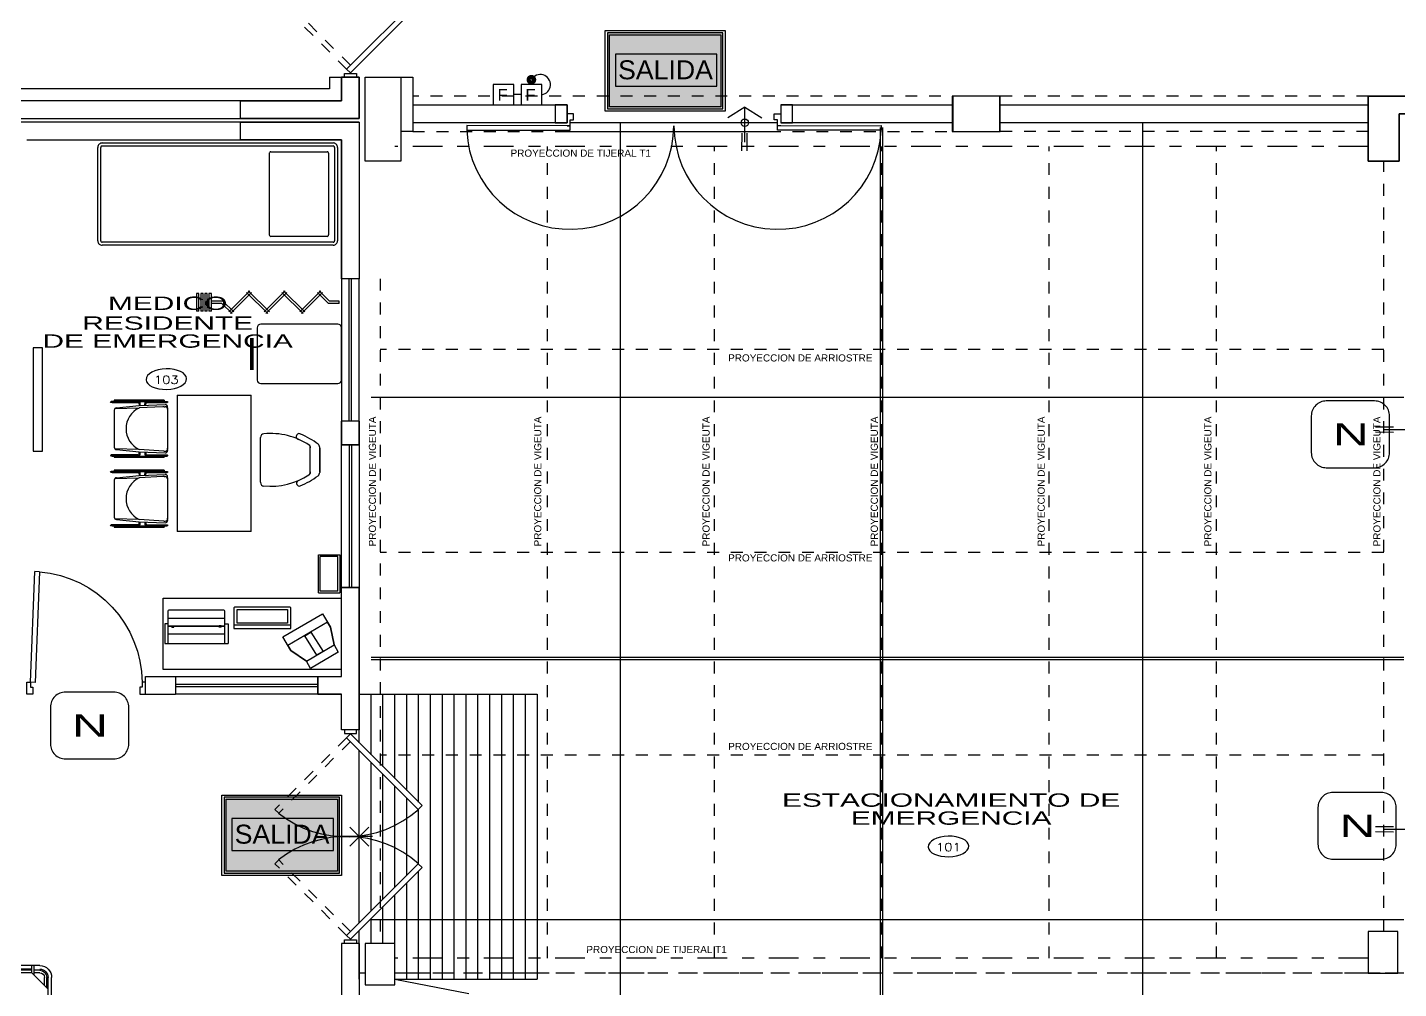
# Model space of a CAD drawing. Header units: millimetres. Extents: x 791 to 2661, y 209 to 602.
# Drawn here: x 1183.14 to 1194.69, y 477.95 to 486.05 of the extents above; entities that cross this region are included whole.
import ezdxf
from ezdxf.enums import TextEntityAlignment as Align

# ---------------------------------------------------------------- set-up
doc = ezdxf.new("R2010")
doc.units = ezdxf.units.MM
doc.header["$LTSCALE"] = 0.1
for name, pattern in [('DASHDOT', [1, 0.5, -0.25, 0, -0.25]), ('HIDDEN', [9.525, 6.35, -3.175]), ('HIDDEN2', [4.7625, 3.175, -1.5875]), ('TRAZOS2', [0.375, 0.25, -0.125])]:
    doc.linetypes.add(name, pattern=pattern)
for name, color, linetype in [('01', 1, 'Continuous'), ('01-COTA', 1, 'Continuous'), ('02', 8, 'Continuous'), ('03', 8, 'Continuous'), ('06', 1, 'Continuous'), ('1TEXTO-03', 2, 'Continuous'), ('1TEXTO-05', 5, 'Continuous'), ('A-NIVELES-02', 1, 'Continuous'), ('CIRCUITO DE SALIDA', 8, 'Continuous'), ('COLUMNAS', 1, 'Continuous'), ('Equipamiento', 1, 'Continuous'), ('IE-ALARMA', 4, 'Continuous'), ('LINEAS', 3, 'HIDDEN2'), ('MARCO_FONDO_NEGRO', 7, 'Continuous'), ('N-AMB', 2, 'Continuous'), ('Pisos', 253, 'Continuous'), ('Proyecciones', 9, 'HIDDEN'), ('Puertas', 1, 'Continuous'), ('SEÑAL_FONDO_FIGURAS', 254, 'Continuous'), ('SEÑAL_FONDO_NEGRO', 7, 'Continuous'), ('SEÑAL_FONDO_VERDE', 86, 'Continuous'), ('SEÑALES', 1, 'Continuous'), ('señalizacion', 1, 'Continuous')]:
    doc.layers.add(name, color=color, linetype=linetype)
doc.styles.add('0', font='romans.SHX', dxfattribs={"width": 1.5})
doc.styles.add('franklin gothic medium', font='framd.ttf')
doc.styles.add('ROMANS', font='', dxfattribs={"oblique": 1, "height": 0.075})
doc.styles.get('ROMANS').set_extended_font_data('Arial')

# ---------------------------------------------------------------- blocks, each defined once
blk = doc.blocks.new('A$C75F00277')
at = {"layer": 'Puertas'}
for p, q in [((0, 0.95), (0, 1)), ((0, 1), (0.1, 1)), ((0.06, 0.95), (0, 0.95)), ((0.06, 0.97), (0.06, 0.95)), ((0.1, 0.97), (0.06, 0.97)), ((0.1, 1), (0.1, 0.97)), ((0, 0.05), (0, 0)), ((0.06, 0.05), (0, 0.05)), ((0, 0), (0.1, 0)), ((0.06, 0.03), (0.06, 0.05)), ((0.1, 0.03), (0.06, 0.03)), ((1.032, 0.106), (0.098, 0.07)), ((0.098, 0.07), (0.1, 0.03)), ((0.1, 0.03), (1.033, 0.066)), ((0.1, 0), (0.1, 0.03)), ((1.032, 0.106), (1.033, 0.066))]:
    blk.add_line(p, q, dxfattribs=at)
blk.add_arc((0.092, 0.027), 0.943, 4.7817, 89.5347, dxfattribs=at)
blk = doc.blocks.new('A$C0E812A79')
at = {"layer": 'Puertas', "linetype": 'TRAZOS2', "ltscale": 3}
for p, q in [((0.067, -0.018, 0.005), (0.671, 0.586, 0.005)), ((1.733, -0.018, 0.005), (1.129, 0.586, 0.005)), ((0.099, -0.05, 0.005), (0.703, 0.554, 0.005)), ((1.701, -0.05, 0.005), (1.097, 0.554, 0.005))]:
    blk.add_line(p, q, dxfattribs=at)
at = {"layer": 'Puertas'}
for p, q in [((0.703, 0.554, 0.005), (0.671, 0.586, 0.005)), ((1.097, 0.554, 0.005), (1.129, 0.586, 0.005))]:
    blk.add_line(p, q, dxfattribs=at)
at = {"layer": 'Puertas', "ltscale": 3}
for p, q in [((0, -0.1), (0, 0)), ((0, 0), (0.03, 0)), ((0.03, 0), (0.03, -0.025)), ((1.8, 0), (1.77, 0)), ((1.77, 0), (1.77, -0.025)), ((1.8, -0.1), (1.8, 0)), ((0.03, -0.1), (0, -0.1)), ((0.03, -0.025), (0.03, -0.025)), ((0.03, -0.025), (0.03, -0.1)), ((0.035, -0.05, 0.005), (0.067, -0.018, 0.005)), ((0.639, -0.654, 0.005), (0.035, -0.05, 0.005)), ((0.067, -0.018, 0.005), (0.671, -0.622, 0.005)), ((1.733, -0.018, 0.005), (1.129, -0.622, 0.005)), ((1.161, -0.654, 0.005), (1.765, -0.05, 0.005)), ((1.765, -0.05, 0.005), (1.733, -0.018, 0.005)), ((1.77, -0.025), (1.77, -0.025)), ((1.77, -0.025), (1.77, -0.1)), ((1.77, -0.1), (1.8, -0.1)), ((0.671, -0.622, 0.005), (0.639, -0.654, 0.005)), ((1.129, -0.622, 0.005), (1.161, -0.654, 0.005))]:
    blk.add_line(p, q, dxfattribs=at)
at = {"layer": 'Puertas'}
for centre, start, end in [((-0.017, -0.015, 0.015), 318.5651, 38.3383), ((1.817, -0.015, 0.015), 141.6617, 221.4349)]:
    blk.add_arc(centre, 0.918, start, end, dxfattribs=at)
blk = doc.blocks.new('PUERTA_1_80')
at = {"layer": 'Puertas'}
for points in [[(565.198, 307.837), (564.325, 307.839), (564.325, 307.798), (565.198, 307.798)], [(566.943, 307.837), (567.816, 307.839), (567.816, 307.798), (566.943, 307.798)]]:
    blk.add_lwpolyline(points, close=True, dxfattribs=at)
for points in [[(565.17, 307.837), (565.198, 307.837), (565.198, 307.887), (565.226, 307.887), (565.226, 307.937), (565.17, 307.937)], [(566.97, 307.837), (566.943, 307.837), (566.943, 307.887), (566.915, 307.887), (566.915, 307.937), (566.97, 307.937)]]:
    blk.add_lwpolyline(points, dxfattribs=at)
for centre, start, end in [((565.197, 307.837), 182.5809, 359.9718), ((566.944, 307.837), 180.0282, 357.4191)]:
    blk.add_arc(centre, 0.873, start, end, dxfattribs=at)
blk = doc.blocks.new('cambio piso')
at = {"layer": 'Pisos', "color": 3}
for p, q in [((968.452, 604.263), (968.293, 604.104)), ((968.293, 604.263), (968.452, 604.104)), ((968.372, 604.296), (968.372, 604.071)), ((968.372, 604.296), (968.372, 604.071))]:
    blk.add_line(p, q, dxfattribs=at)
blk = doc.blocks.new('A$C307637C7')
at = {"layer": 'Equipamiento'}
for p, q in [((0.1, 0.62), (1.8, 0.62)), ((0.1, 0.59), (0.148, 0.59)), ((0.1, 0.58), (0.148, 0.58)), ((0.148, 0.62), (0.148, 0.54)), ((0.168, 0.62), (0.168, 0.56)), ((0.168, 0.59), (1.732, 0.59)), ((0.168, 0.58), (1.732, 0.58)), ((1.732, 0.62), (1.732, 0.56)), ((1.752, 0.62), (1.752, 0.54)), ((1.752, 0.59), (1.8, 0.59)), ((1.752, 0.58), (1.8, 0.58)), ((0, 0.1), (0, 0.52)), ((0.168, 0.56), (0.03, 0.422)), ((0.03, 0.1), (0.03, 0.52)), ((0.04, 0.432), (0.04, 0.52)), ((0.06, 0.452), (0.06, 0.52)), ((0.1, 0.56), (0.148, 0.56)), ((0.168, 0.56), (1.732, 0.56)), ((1.732, 0.56), (1.87, 0.422)), ((1.752, 0.56), (1.8, 0.56)), ((1.84, 0.52), (1.84, 0.452)), ((1.86, 0.52), (1.86, 0.432)), ((1.87, 0.52), (1.87, 0.1)), ((1.9, 0.52), (1.9, 0.1)), ((0.168, 0.06), (0.03, 0.198)), ((0.04, 0.1), (0.04, 0.188)), ((0.06, 0.1), (0.06, 0.168)), ((1.732, 0.06), (1.87, 0.198)), ((1.84, 0.168), (1.84, 0.1)), ((1.86, 0.188), (1.86, 0.1)), ((0.148, 0.06), (0.1, 0.06)), ((0.148, 0.04), (0.1, 0.04)), ((0.148, 0.03), (0.1, 0.03)), ((1.8, 0), (0.1, 0)), ((0.148, 0.08), (0.148, 0)), ((1.732, 0.06), (0.168, 0.06)), ((0.168, 0.06), (0.168, 0)), ((1.732, 0.04), (0.168, 0.04)), ((1.732, 0.03), (0.168, 0.03)), ((1.732, 0.06), (1.732, 0)), ((1.752, 0.08), (1.752, 0)), ((1.8, 0.06), (1.752, 0.06)), ((1.8, 0.04), (1.752, 0.04))]:
    blk.add_line(p, q, dxfattribs=at)
for centre, radius, start, end in [((0.1, 0.52), 0.1, 90, 180), ((0.1, 0.52), 0.07, 90, 180), ((0.1, 0.52), 0.06, 90, 180), ((1.8, 0.52), 0.1, 360, 90), ((1.8, 0.52), 0.07, 0, 90), ((1.8, 0.52), 0.06, 0, 90), ((0.1, 0.52), 0.04, 90, 180), ((1.8, 0.52), 0.04, 360, 90), ((0.1, 0.1), 0.1, 180, 270), ((0.1, 0.1), 0.07, 180, 270), ((0.1, 0.1), 0.06, 180, 270), ((0.1, 0.1), 0.04, 180, 270), ((1.8, 0.1), 0.07, 270, 0), ((1.8, 0.1), 0.1, 270, 0), ((1.8, 0.1), 0.06, 270, 0), ((1.8, 0.1), 0.04, 270, 0)]:
    blk.add_arc(centre, radius, start, end, dxfattribs=at)
blk = doc.blocks.new('MC-19')
at = {"layer": 'Equipamiento'}
for p, q in [((0.219, 0.633), (0.219, 0.633)), ((0.219, 0.633), (0.219, 0.633)), ((0.219, 0.633), (0.219, 0.633)), ((0.219, 0.633), (0.219, 0.633)), ((0.219, 0.633), (0.219, 0.633)), ((0.219, 0.633), (0.219, 0.633)), ((0.219, 0.631), (0.219, 0.633)), ((0.219, 0.631), (0.219, 0.253)), ((0.219, 0.627), (0.219, 0.253)), ((-0.281, 0.543), (-0.281, 0.548)), ((-0.281, 0.543), (-0.281, 0.548)), ((-0.281, 0.543), (-0.281, 0.338)), ((-0.281, 0.343), (-0.281, 0.543)), ((-0.2, 0.557), (-0.2, 0.329)), ((-0.2, 0.543), (-0.2, 0.557)), ((-0.2, 0.557), (-0.2, 0.543)), ((-0.2, 0.329), (-0.2, 0.342)), ((0.219, 0.255), (0.219, 0.253)), ((0.219, 0.253), (0.219, 0.253)), ((0.219, 0.253), (0.219, 0.253))]:
    blk.add_line(p, q, dxfattribs=at)
for centre, radius, start, end in [((0.223, -0.12), 0.852, 113.3968, 125.1108), ((0.133, 0.076), 0.589, 84.4739, 123.231), ((-0.109, 0.639), 0.0236, 303.1845, 106.8589), ((0.189, 0.633), 0.03, 360, 90), ((-0.227, 0.54), 0.0546, 137.9119, 172.2735), ((-0.18, 0.552), 0.0202, 119.4922, 164.7641), ((-0.201, 0.356), 0.0819, 192.9593, 215.4027), ((0.213, 0.98), 0.825, 234.3541, 246.1472), ((-0.181, 0.334), 0.0196, 194.7611, 241.3534), ((0.134, 0.815), 0.595, 236.6607, 275.3215), ((-0.107, 0.246), 0.0248, 238.2031, 80.9634), ((0.189, 0.253), 0.03, 270, 0)]:
    blk.add_arc(centre, radius, start, end, dxfattribs=at)
blk = doc.blocks.new('MC-17')
for p, q in [((-0.24, 0.49), (-0.23, 0.49)), ((-0.24, 0.49), (-0.23, 0.49)), ((-0.24, 0.49), (-0.23, 0.49)), ((-0.24, 0.49), (-0.23, 0.49)), ((-0.24, 0.49), (-0.23, 0.49)), ((-0.24, 0.07), (-0.24, 0.49)), ((-0.24, 0.49), (-0.24, 0.07)), ((-0.23, 0.508), (-0.23, 0.515)), ((-0.23, 0.508), (-0.23, 0.509)), ((-0.23, 0.49), (-0.23, 0.509)), ((-0.23, 0.347), (-0.23, 0.508)), ((-0.23, 0.49), (-0.23, 0.46)), ((-0.22, 0.508), (-0.22, 0.515)), ((-0.22, 0.508), (-0.22, 0.509)), ((-0.22, 0.347), (-0.22, 0.509)), ((-0.22, 0.509), (-0.22, 0.347)), ((-0.195, 0.29), (-0.203, 0.498)), ((-0.186, 0.49), (-0.186, 0.5)), ((-0.186, 0.49), (-0.186, 0.48)), ((-0.186, 0.48), (-0.175, 0.28)), ((-0.175, 0.52), (-0.183, 0.52)), ((-0.175, 0.52), (-0.157, 0.52)), ((-0.166, 0.52), (0.17, 0.52)), ((-0.157, 0.52), (-0.157, 0.519)), ((0.175, 0.52), (0.164, 0.52)), ((0.175, 0.52), (0.183, 0.52)), ((0.19, 0.487), (0.175, 0.28)), ((0.19, 0.487), (0.19, 0.5)), ((0.195, 0.28), (0.203, 0.498)), ((0.22, 0.508), (0.22, 0.515)), ((0.22, 0.347), (0.22, 0.508)), ((0.23, 0.508), (0.23, 0.515)), ((0.23, 0.347), (0.23, 0.508)), ((0.23, 0.49), (0.24, 0.49)), ((0.24, 0.07), (0.24, 0.49)), ((-0.23, 0.27), (-0.23, 0.347)), ((0.23, 0.267), (0.23, 0.364)), ((-0.23, 0.27), (-0.23, 0.052)), ((-0.22, 0.327), (-0.22, 0.327)), ((-0.22, 0.27), (-0.22, 0.052)), ((-0.22, 0.052), (-0.22, 0.27)), ((-0.197, 0.337), (-0.21, 0.337)), ((-0.197, 0.327), (-0.21, 0.327)), ((-0.195, 0.29), (-0.21, 0.29)), ((-0.21, 0.28), (-0.195, 0.28)), ((-0.21, 0.28), (-0.195, 0.28)), ((-0.195, 0.29), (-0.195, 0.28)), ((-0.176, 0.089), (-0.195, 0.28)), ((-0.175, 0.28), (-0.175, 0.28)), ((-0.17, 0.076), (-0.175, 0.28)), ((0.175, 0.28), (0.17, 0.076)), ((0.176, 0.089), (0.195, 0.28)), ((0.21, 0.29), (0.195, 0.29)), ((0.21, 0.28), (0.195, 0.28)), ((0.195, 0.28), (0.21, 0.28)), ((0.197, 0.337), (0.21, 0.337)), ((0.197, 0.327), (0.21, 0.327)), ((0.22, 0.27), (0.22, 0.253)), ((0.22, 0.07), (0.22, 0.27)), ((0.22, 0.253), (0.22, 0.07)), ((0.23, 0.29), (0.23, 0.327)), ((0.23, 0.29), (0.23, 0.267)), ((0.23, 0.28), (0.23, 0.29)), ((0.23, 0.28), (0.23, 0.259)), ((0.23, 0.053), (0.23, 0.27)), ((0.23, 0.259), (0.23, 0.045)), ((-0.24, 0.07), (-0.23, 0.07)), ((-0.24, 0.07), (-0.23, 0.07)), ((-0.24, 0.07), (-0.23, 0.07)), ((-0.24, 0.07), (-0.23, 0.07)), ((-0.24, 0.07), (-0.23, 0.07)), ((-0.23, 0.07), (-0.23, 0.1)), ((-0.23, 0.07), (-0.23, 0.052)), ((-0.23, 0.053), (-0.23, 0.045)), ((-0.23, 0.053), (-0.23, 0.052)), ((-0.22, 0.052), (-0.22, 0.055)), ((-0.22, 0.052), (-0.22, 0.049)), ((-0.22, 0.049), (-0.22, 0.045)), ((-0.176, 0.089), (-0.176, 0.089)), ((-0.156, 0.07), (0.156, 0.07)), ((0.22, 0.07), (0.22, 0.053)), ((0.22, 0.053), (0.22, 0.045)), ((0.23, 0.07), (0.24, 0.07)), ((0.23, 0.053), (0.23, 0.045))]:
    blk.add_line(p, q)
for centre in [(-0.225, 0.515), (0.225, 0.515), (-0.225, 0.045), (0.225, 0.045)]:
    blk.add_circle(centre, 0.005)
for centre, radius, start, end in [((-0.183, 0.5), 0.02, 90, 184.7637), ((-0.166, 0.5), 0.02, 90, 180), ((0.17, 0.5), 0.02, 0, 90), ((0.183, 0.5), 0.02, 355.2364, 90), ((-0.21, 0.347), 0.02, 180, 270), ((-0.21, 0.347), 0.01, 180, 270), ((0.21, 0.347), 0.01, 270, 0), ((0.21, 0.347), 0.02, 270, 0), ((-0.21, 0.27), 0.02, 90, 180), ((-0.21, 0.27), 0.01, 90, 180), ((-0.21, 0.27), 0.01, 90, 180), ((0, 0.364), 0.194, 205.6954, 334.3046), ((0.21, 0.27), 0.02, 0, 90), ((0.21, 0.27), 0.01, 0, 90), ((-0.156, 0.09), 0.02, 182.7263, 270), ((0.156, 0.09), 0.02, 270, 357.2737)]:
    blk.add_arc(centre, radius, start, end)
blk = doc.blocks.new('MC-10')
at = {"layer": 'Equipamiento'}
for p, q in [((-0.328, -0.119), (-0.328, 0.149)), ((-0.318, -0.119), (-0.318, 0.149)), ((-0.308, -0.119), (-0.308, 0.149))]:
    blk.add_line(p, q, dxfattribs=at)
blk.add_lwpolyline([(-0.363, 0.235), (-0.363, -0.205, -0.414214), (-0.393, -0.235), (-1.043, -0.235, -0.414214), (-1.073, -0.205), (-1.073, 0.235, -0.414214), (-1.043, 0.265), (-0.393, 0.265, -0.414214)], format="xyb", close=True, dxfattribs=at)
blk = doc.blocks.new('A$C2CD22234')
at = {"layer": 'Equipamiento'}
blk.add_line((0.03, 0.482), (0.03, 0), dxfattribs=at)
blk.add_lwpolyline([(0.18, 0.01), (0.18, 0.472, 0.414214), (0.17, 0.482), (0, 0.482), (0, 0), (0.17, 0, 0.414214), (0.18, 0.01, 1)], format="xyb", dxfattribs=at)
blk.add_lwpolyline([(0.16, 0.03), (0.044, 0.03), (0.044, 0.452), (0.16, 0.452)], close=True, dxfattribs=at)
blk = doc.blocks.new('M-77')
at = {"layer": 'Equipamiento'}
blk.add_lwpolyline([(0, 0.6), (0, 0), (-1.5, 0), (-1.5, 0.6)], close=True, dxfattribs=at)
blk = doc.blocks.new('A$C1F8E5FE1')
at = {"layer": 'Equipamiento'}
blk.add_lwpolyline([(0.272, 0.464), (0.458, 0.124), (0.342, 0.06), (0.192, 0.034), (0.13, 0), (0, 0.238), (0.061, 0.271), (0.156, 0.4), (0.272, 0.464)], dxfattribs=at)
for points in [[(0.198, 0.423), (0.156, 0.4), (0.061, 0.271), (0.192, 0.034), (0.342, 0.06), (0.385, 0.084)], [(0.306, 0.226), (0.14, 0.128), (0.109, 0.18), (0.276, 0.278)]]:
    blk.add_lwpolyline(points, close=True, dxfattribs=at)
blk = doc.blocks.new('O-27')
at = {"layer": 'Equipamiento'}
for p, q in [((-0.385, 0.173), (-0.385, -0.289)), ((-0.103, 0.183), (-0.375, 0.183)), ((-0.315, 0.183), (-0.315, -0.299)), ((-0.269, 0.183), (-0.269, 0.209)), ((-0.269, 0.209), (-0.103, 0.209)), ((-0.253, 0.15), (-0.253, 0.133)), ((-0.242, 0.15), (-0.253, 0.15)), ((-0.242, 0.133), (-0.253, 0.133)), ((-0.25, 0.183), (-0.25, 0.15)), ((-0.25, 0.133), (-0.25, -0.248)), ((-0.247, 0.183), (-0.247, 0.15)), ((-0.247, 0.133), (-0.247, -0.248)), ((-0.242, 0.15), (-0.242, 0.133)), ((-0.186, -0.299), (-0.186, 0.183)), ((-0.103, -0.324), (-0.103, 0.209)), ((-0.375, -0.299), (-0.103, -0.299)), ((-0.269, -0.299), (-0.269, -0.324)), ((-0.269, -0.324), (-0.103, -0.324)), ((-0.242, -0.248), (-0.253, -0.248)), ((-0.253, -0.265), (-0.253, -0.248)), ((-0.242, -0.265), (-0.253, -0.265)), ((-0.25, -0.265), (-0.25, -0.299)), ((-0.247, -0.265), (-0.247, -0.299)), ((-0.242, -0.265), (-0.242, -0.248))]:
    blk.add_line(p, q, dxfattribs=at)
for centre, start, end in [((-0.375, 0.173), 90, 180), ((-0.375, -0.289), 180, 270)]:
    blk.add_arc(centre, 0.01, start, end, dxfattribs=at)
blk = doc.blocks.new('CC-6')
at = {"layer": 'Equipamiento', "linetype": 'Continuous'}
for p, q in [((-1.902, 0.941), (0.043, 0.941)), ((-1.939, 0.116), (-1.939, 0.904)), ((-1.914, 0.116), (-1.914, 0.904)), ((-1.902, 0.916), (0.043, 0.916)), ((-1.864, 0.166), (-1.864, 0.854)), ((-1.852, 0.866), (-1.377, 0.866)), ((-1.364, 0.166), (-1.364, 0.854)), ((0.056, 0.904), (0.056, 0.116)), ((0.081, 0.904), (0.081, 0.116)), ((-1.377, 0.154), (-1.852, 0.154)), ((0.043, 0.104), (-1.902, 0.104)), ((0.043, 0.079), (-1.902, 0.079))]:
    blk.add_line(p, q, dxfattribs=at)
for points in [[(-1.902, 0.941, 0.414214), (-1.939, 0.904)], [(0.081, 0.904, 0.414214), (0.043, 0.941)], [(-1.902, 0.916, 0.414214), (-1.914, 0.904)], [(-1.852, 0.866, 0.414214), (-1.864, 0.854)], [(-1.364, 0.854, 0.414214), (-1.377, 0.866)], [(0.056, 0.904, 0.414214), (0.043, 0.916)], [(-1.939, 0.116, 0.414214), (-1.902, 0.079)], [(-1.914, 0.116, 0.414214), (-1.902, 0.104)], [(-1.864, 0.166, 0.414214), (-1.852, 0.154)], [(-1.377, 0.154, 0.414214), (-1.364, 0.166)], [(0.043, 0.104, 0.414214), (0.056, 0.116)], [(0.043, 0.079, 0.414214), (0.081, 0.116)]]:
    blk.add_lwpolyline(points, format="xyb", dxfattribs=at)
blk = doc.blocks.new('H-7')
for p, q in [((0, 0.01), (0.09, 0.01)), ((0, 0.01), (0, -0.01)), ((0.09, 0.01), (0.182, -0.082)), ((0.318, 0.096), (0.14, -0.082)), ((0.332, 0.082), (0.154, -0.096)), ((0.29, 0.082), (0.468, -0.096)), ((0.304, 0.096), (0.482, -0.082)), ((0.618, 0.096), (0.44, -0.082)), ((0.632, 0.082), (0.454, -0.096)), ((0.587, 0.082), (0.765, -0.096)), ((0.601, 0.096), (0.779, -0.082)), ((0.915, 0.096), (0.737, -0.082)), ((0.929, 0.082), (0.751, -0.096)), ((0.887, 0.082), (0.979, -0.01)), ((0.901, 0.096), (0.987, 0.01)), ((0.987, 0.01), (1.076, 0.01)), ((1.076, 0.075), (1.096, 0.075)), ((1.076, 0.075), (1.076, -0.075)), ((1.096, -0.075), (1.096, 0.075)), ((1.111, 0.075), (1.131, 0.075)), ((1.111, 0.075), (1.111, -0.075)), ((1.131, -0.075), (1.131, 0.075)), ((1.146, 0.075), (1.166, 0.075)), ((1.146, 0.075), (1.146, -0.075)), ((1.166, -0.075), (1.166, 0.075)), ((1.181, 0.075), (1.201, 0.075)), ((1.181, 0.075), (1.181, -0.075)), ((1.201, -0.075), (1.201, 0.075)), ((0, -0.01), (0.082, -0.01)), ((0.082, -0.01), (0.168, -0.096)), ((0.979, -0.01), (1.076, -0.01)), ((1.076, -0.075), (1.096, -0.075)), ((1.111, -0.075), (1.131, -0.075)), ((1.146, -0.075), (1.166, -0.075)), ((1.181, -0.075), (1.201, -0.075))]:
    blk.add_line(p, q)
blk = doc.blocks.new('SAL4')
at = {"layer": 'SEÑAL_FONDO_FIGURAS'}
h = blk.add_hatch(color=256, dxfattribs=at)
h.paths.add_polyline_path([(845.8129, 731.0212), (845.8129, 731.4968), (846.5341, 731.4968), (846.5341, 731.0212)])
h.paths.add_polyline_path([(846.5211, 731.0343), (846.5211, 731.4837), (845.8259, 731.4837), (845.8259, 731.0343)], flags=16)
h.paths.add_polyline_path([(846.3999, 731.1488), (845.9025, 731.1488), (845.9025, 731.3815), (846.3999, 731.3815)], flags=8)
blk.add_hatch(color=256, dxfattribs=at).paths.add_polyline_path([(846.4952, 731.3638), (845.8624, 731.3638), (845.8624, 731.1627), (846.4952, 731.1627)])
at = {"layer": 'SEÑAL_FONDO_VERDE'}
h = blk.add_hatch(color=256, dxfattribs=at)
h.paths.add_polyline_path([(846.5211, 731.4837), (845.8259, 731.4837), (845.8259, 731.0343), (846.5211, 731.0343)])
h.paths.add_polyline_path([(846.4952, 731.3638), (846.4952, 731.1627), (845.8624, 731.1627), (845.8624, 731.3638)], flags=16)
at = {"layer": 'MARCO_FONDO_NEGRO'}
blk.add_lwpolyline([(846.5471, 731.0082), (845.7999, 731.0082), (845.7999, 731.5098), (846.5471, 731.5098)], close=True, dxfattribs=at)
at = {"layer": 'SEÑAL_FONDO_FIGURAS'}
blk.add_lwpolyline([(846.5341, 731.0212), (846.5341, 731.4968), (845.8129, 731.4968), (845.8129, 731.0212)], close=True, dxfattribs=at)
at = {"layer": 'SEÑAL_FONDO_NEGRO'}
blk.add_lwpolyline([(846.5211, 731.0343), (845.8259, 731.0343), (845.8259, 731.4837), (846.5211, 731.4837)], close=True, dxfattribs=at)
at = {"layer": 'SEÑAL_FONDO_VERDE'}
blk.add_lwpolyline([(845.8624, 731.1627), (846.4952, 731.1627), (846.4952, 731.3638), (845.8624, 731.3638)], close=True, dxfattribs=at)
at = {"layer": 'SEÑAL_FONDO_VERDE', "style": 'franklin gothic medium', "width": 1.05}
blk.add_text('SALIDA', height=0.11849, dxfattribs=at).set_placement((845.8794, 731.2063))
blk = doc.blocks.new('A$C4DE02C67')
at = {"layer": 'SEÑALES', "color": 2}
blk.add_lwpolyline([(0.0844, 0), (0.3556, 0, 0.414214), (0.4399, 0.0844), (0.4399, 0.2906, 0.414214), (0.3556, 0.375), (0.0844, 0.375, 0.414214), (0, 0.2906), (0, 0.0844, 0.414214)], format="xyb", close=True, dxfattribs=at)
at = {"layer": 'SEÑALES', "color": 2, "style": 'ROMANS', "width": 1.6}
blk.add_attdef('N', text='', height=0.125, dxfattribs=at).set_placement((0.2219, 0.1875), align=Align.MIDDLE_CENTER)
blk = doc.blocks.new('A$C19FD3893')
at = {"layer": 'SEÑALES', "color": 2}
blk.add_blockref('A$C4DE02C67', (-0.22, -0.375), dxfattribs=at).add_auto_attribs({'N': 'N'})
blk = doc.blocks.new('ALARMA11')
at = {"const_width": 0.0463}
blk.add_lwpolyline([(0.304, 0.216, 1), (0.338, 0.209, 1), (0.304, 0.216)], format="xyb", dxfattribs=at)
for points in [[(0, 0), (0.173, 0), (0.173, 0.173), (0, 0.173)], [(0.235, 0), (0.408, 0), (0.408, 0.173), (0.235, 0.173)]]:
    blk.add_lwpolyline(points, close=True)
blk.add_lwpolyline([(0.235, 0.087), (0.173, 0.087)])
blk.add_arc((0.396, 0.171), 0.0855, 278.005, 151.1264)
at = {"style": 'ROMANS'}
for p in [(0.036, 0.035), (0.271, 0.035)]:
    blk.add_text('F', height=0.1, dxfattribs=at).set_placement(p)

msp = doc.modelspace()

# ---------------------------------------------------------------- linework, layer by layer
at = {"layer": '01'}
for p, q in [((1189.1784, 485.081), (1189.1784, 485.3764)), ((1185.8464, 482.7291), (1185.8464, 483.9291)), ((1185.8664, 482.7291), (1185.8664, 483.9291)), ((1194.5682, 482.6591), (1194.8636, 482.6591)), ((1185.8464, 482.5291), (1185.8464, 481.3291)), ((1185.8664, 482.5291), (1185.8664, 481.3291)), ((1184.3814, 480.5141), (1185.5814, 480.5141)), ((1184.3814, 480.4941), (1185.5814, 480.4941)), ((1194.5682, 479.2916), (1194.8636, 479.2916))]:
    msp.add_line(p, q, dxfattribs=at)
at = {"layer": '01-COTA', "ltscale": 0.15}
for points in [[(1187.5814, 485.2441), (1187.6814, 485.2441), (1187.6814, 485.3941), (1187.5814, 485.3941)], [(1189.4814, 485.2441), (1189.5814, 485.2441), (1189.5814, 485.3941), (1189.4814, 485.3941)]]:
    msp.add_lwpolyline(points, close=True, dxfattribs=at)
at = {"layer": '02'}
for p, q in [((1186.3814, 485.3941), (1187.6814, 485.3941)), ((1187.6814, 485.3941), (1187.6814, 485.2441)), ((1189.4814, 485.3941), (1190.9314, 485.3941)), ((1189.4814, 485.3941), (1189.4814, 485.2441)), ((1191.3314, 485.3941), (1194.4314, 485.3941)), ((1187.6814, 485.2441), (1186.3814, 485.2441)), ((1189.4536, 485.2441), (1187.7091, 485.2441)), ((1190.9314, 485.2441), (1189.4814, 485.2441)), ((1194.4314, 485.2441), (1191.3314, 485.2441)), ((1185.7814, 483.9291), (1185.7814, 482.7291)), ((1185.9314, 482.7291), (1185.9314, 483.9291)), ((1185.7814, 481.3291), (1185.7814, 482.5291)), ((1185.9314, 482.5291), (1185.9314, 481.3291)), ((1184.3814, 480.5791), (1185.5814, 480.5791)), ((1185.5814, 480.4291), (1184.3814, 480.4291))]:
    msp.add_line(p, q, dxfattribs=at)
msp.add_circle((1189.1784, 485.2441), 0.0311, dxfattribs=at)
at = {"layer": '03'}
for p, q in [((1189.1784, 485.3764), (1189.0362, 485.2856)), ((1189.1784, 485.3764), (1189.3214, 485.2867)), ((1189.1551, 485.006), (1189.1554, 485.156)), ((1189.1992, 485.0059), (1189.1995, 485.1559)), ((1194.4931, 482.6384), (1194.6431, 482.6381)), ((1194.4933, 482.6824), (1194.6433, 482.6821)), ((1194.4931, 479.2709), (1194.6431, 479.2706)), ((1194.4933, 479.3149), (1194.6433, 479.3146))]:
    msp.add_line(p, q, dxfattribs=at)
at = {"layer": '06'}
for p, q in [((1185.7814, 485.6291), (1185.7814, 485.4291)), ((1185.7814, 485.4291), (1180.1814, 485.4291)), ((1185.9314, 485.2491), (1180.1814, 485.2491)), ((1185.9314, 485.2441), (1185.9314, 483.9291)), ((1183.1314, 485.0991), (1185.7814, 485.0991)), ((1185.7814, 485.0991), (1185.7814, 483.9291)), ((1185.9314, 483.9291), (1185.7814, 483.9291)), ((1185.7814, 482.7291), (1185.7814, 482.5291)), ((1185.7814, 482.5291), (1185.7814, 482.7291)), ((1185.7814, 482.7291), (1185.7814, 482.5291)), ((1185.9314, 482.7291), (1185.7814, 482.7291)), ((1185.9314, 482.7291), (1185.9314, 482.5291)), ((1185.9314, 482.5291), (1185.9314, 482.7291)), ((1185.9314, 482.7291), (1185.9314, 482.5291)), ((1185.9314, 482.5291), (1185.7814, 482.5291)), ((1185.9314, 481.3291), (1185.7814, 481.3291)), ((1185.7814, 480.5791), (1185.7814, 481.3291)), ((1185.9314, 480.1291), (1185.9314, 481.3291)), ((1184.1314, 480.5791), (1184.3814, 480.5791)), ((1184.1314, 480.4291), (1184.1314, 480.5791)), ((1184.3814, 480.5791), (1184.3814, 480.4291)), ((1185.5814, 480.5791), (1185.7814, 480.5791)), ((1185.5814, 480.5791), (1185.5814, 480.4291)), ((1184.1314, 480.4291), (1184.3814, 480.4291)), ((1185.5814, 480.4291), (1185.7814, 480.4291)), ((1185.7814, 480.1291), (1185.7814, 480.4291)), ((1185.9314, 480.1291), (1185.7814, 480.1291)), ((1185.7814, 478.3291), (1185.7814, 477.4291)), ((1185.9314, 478.3291), (1185.7814, 478.3291)), ((1185.9314, 478.3291), (1185.9314, 477.1291))]:
    msp.add_line(p, q, dxfattribs=at)
for points in [[(1180.1814, 485.2791), (1185.9314, 485.2791), (1185.9314, 485.6291), (1185.7814, 485.6291), (1185.7814, 485.4291)], [(1194.6914, 485.3192), (1197.0814, 485.3192), (1197.0814, 485.4692), (1194.4314, 485.4692), (1194.4314, 485.4692), (1194.4314, 484.9191), (1194.6914, 484.9191), (1194.6914, 485.3192)], [(1194.6914, 485.3191), (1197.0814, 485.3191), (1197.0814, 485.4691), (1194.4314, 485.4691), (1194.4314, 485.4691), (1194.4314, 484.9191), (1194.6914, 484.9191), (1194.6914, 485.3191)], [(1194.6914, 485.3191), (1197.0814, 485.3191), (1197.0814, 485.4691), (1194.4314, 485.4691), (1194.4314, 485.4691), (1194.4314, 484.9191), (1194.6914, 484.9191), (1194.6914, 485.3191)]]:
    msp.add_lwpolyline(points, dxfattribs=at)
for points in [[(1191.3265, 485.1691), (1191.3265, 485.4691), (1190.9265, 485.4691), (1190.9265, 485.1691)], [(1191.3314, 485.1691), (1191.3314, 485.4691), (1190.9314, 485.4691), (1190.9314, 485.1691)], [(1194.4314, 478.0791), (1194.6814, 478.0791), (1194.6814, 478.4291), (1194.4314, 478.4291)], [(1185.9814, 477.9791), (1186.2314, 477.9791), (1186.2314, 478.3291), (1185.9814, 478.3291)]]:
    msp.add_lwpolyline(points, close=True, dxfattribs=at)
at = {"layer": 'A-NIVELES-02', "ltscale": 0.15}
msp.add_lwpolyline([(1194.6914, 484.9191), (1194.4314, 484.9191), (1194.4314, 485.4692), (1197.0814, 485.4692), (1197.0814, 485.3192), (1194.6914, 485.3192), (1194.6914, 484.9191)], dxfattribs=at)
at = {"layer": 'COLUMNAS', "ltscale": 0.15}
for points in [[(1185.9314, 485.6291), (1185.9314, 485.2791), (1184.9314, 485.2791), (1184.9314, 485.4291), (1185.7814, 485.4291), (1185.7814, 485.6291), (1185.9314, 485.6291)], [(1185.9814, 485.6291), (1186.2814, 485.6291), (1186.2814, 484.9191), (1185.9814, 484.9191)], [(1185.9314, 485.2491), (1185.9314, 483.9291), (1185.7814, 483.9291), (1185.7814, 485.0991), (1184.9314, 485.0991), (1184.9314, 485.2491)], [(1185.7814, 482.5291), (1185.9314, 482.5291), (1185.9314, 482.7291), (1185.7814, 482.7291)], [(1185.7814, 480.4291), (1185.5814, 480.4291), (1185.5814, 480.5791), (1185.7814, 480.5791), (1185.7814, 481.3291), (1185.9314, 481.3291), (1185.9314, 480.1291), (1185.7814, 480.1291)]]:
    msp.add_lwpolyline(points, close=True, dxfattribs=at)
at = {"layer": 'Equipamiento', "lineweight": -2}
for p, q in [((1184.3966, 482.9497), (1185.0216, 482.9497)), ((1184.3966, 482.9497), (1184.3966, 481.7997)), ((1185.0216, 481.7997), (1185.0216, 482.9497)), ((1185.0216, 481.7997), (1184.3966, 481.7997)), ((1185.5864, 481.2828), (1185.5864, 481.6028)), ((1185.5864, 481.6028), (1185.7664, 481.6028)), ((1185.6014, 481.2978), (1185.6014, 481.5878)), ((1185.7514, 481.5878), (1185.6014, 481.5878)), ((1185.7514, 481.2978), (1185.7514, 481.5878)), ((1185.7664, 481.6028), (1185.7664, 481.2828)), ((1185.5864, 481.2828), (1185.7664, 481.2828)), ((1185.7514, 481.2978), (1185.6014, 481.2978))]:
    msp.add_line(p, q, dxfattribs=at)
msp.add_lwpolyline([(1183.2617, 482.4779), (1183.2617, 483.3483), (1183.1841, 483.3483), (1183.1841, 482.4779)], close=True, dxfattribs=at)
at = {"layer": 'N-AMB', "ltscale": 0.5, "extrusion": (0, 0, -1)}
for centre in [(1184.3059, 483.0834), (1190.8948, 479.1457)]:
    msp.add_ellipse(centre, major_axis=(-0.1707, -0.0044), ratio=0.5069872, dxfattribs=at)
at = {"layer": 'Pisos'}
for p, q in [((1185.6814, 485.6291), (1185.6814, 485.5291)), ((1185.6814, 485.6291), (1185.7814, 485.6291)), ((1185.6814, 485.5291), (1180.1814, 485.5291)), ((1185.9307, 480.4291, -0.0026), (1187.4307, 480.4291, -0.0025)), ((1185.9307, 480.0189, -0.0047), (1185.9307, 480.4291, -0.0047)), ((1186.0307, 479.9189, -0.0047), (1186.0307, 480.4291, -0.0047)), ((1186.1307, 479.8189, -0.0047), (1186.1307, 480.4291, -0.0047)), ((1186.2307, 479.7189, -0.0047), (1186.2307, 480.4291, -0.0047)), ((1186.3307, 479.6189, -0.0047), (1186.3307, 480.4291, -0.0047)), ((1186.4307, 479.5189, -0.0047), (1186.4307, 480.4291, -0.0047)), ((1186.5307, 478.0291, -0.0047), (1186.5307, 480.4291, -0.0047)), ((1186.6307, 478.0291, -0.0047), (1186.6307, 480.4291, -0.0047)), ((1186.7307, 478.0291, -0.0047), (1186.7307, 480.4291, -0.0047)), ((1186.8307, 478.0291, -0.0047), (1186.8307, 480.4291, -0.0047)), ((1186.9307, 478.0291, -0.0047), (1186.9307, 480.4291, -0.0047)), ((1187.0307, 478.0291, -0.0047), (1187.0307, 480.4291, -0.0047)), ((1187.1307, 478.0291, -0.0047), (1187.1307, 480.4291, -0.0047)), ((1187.2307, 478.0291, -0.0047), (1187.2307, 480.4291, -0.0047)), ((1187.3307, 478.0291, -0.0047), (1187.3307, 480.4291, -0.0047)), ((1187.4307, 480.4291, -0.0025), (1187.4307, 478.0291, -0.0025)), ((1185.9307, 479.2348, -0.0047), (1185.9307, 479.9552, -0.0047)), ((1186.0307, 479.2525, -0.0047), (1186.0307, 479.8552, -0.0047)), ((1186.1307, 479.2821, -0.0047), (1186.1307, 479.7552, -0.0047)), ((1186.2307, 479.3249, -0.0047), (1186.2307, 479.6552, -0.0047)), ((1186.3307, 479.3829, -0.0047), (1186.3307, 479.5552, -0.0047)), ((1186.3307, 479.0748, -0.0047), (1186.3307, 479.3829, -0.0047)), ((1186.4307, 478.9971, -0.0047), (1186.4307, 479.4606, -0.0047)), ((1186.1307, 479.1756, -0.0047), (1186.1307, 479.2821, -0.0047)), ((1186.2307, 479.1328, -0.0047), (1186.2307, 479.3249, -0.0047)), ((1185.9307, 478.5025, -0.0047), (1185.9307, 479.2229, -0.0047)), ((1186.0307, 479.2052, -0.0047), (1186.0307, 479.2525, -0.0047)), ((1186.0307, 478.6025, -0.0047), (1186.0307, 479.2052, -0.0047)), ((1186.1307, 478.7025, -0.0047), (1186.1307, 479.1756, -0.0047)), ((1186.2307, 478.8025, -0.0047), (1186.2307, 479.1328, -0.0047)), ((1186.3307, 478.9025, -0.0047), (1186.3307, 479.0748, -0.0047)), ((1186.4307, 478.0291, -0.0047), (1186.4307, 478.9388, -0.0047)), ((1186.3307, 478.0291, -0.0047), (1186.3307, 478.8388, -0.0047)), ((1186.2307, 478.3291, -0.0047), (1186.2307, 478.7388, -0.0047)), ((1186.1307, 478.3291, -0.0047), (1186.1307, 478.6388, -0.0047)), ((1186.0307, 478.3291, -0.0047), (1186.0307, 478.5388, -0.0047)), ((1185.9307, 478.0291, -0.0047), (1185.9307, 478.4388, -0.0047)), ((1186.2307, 478.0291, -0.0047), (1186.2307, 478.0792, -0.0047)), ((1186.2307, 478.0291, -0.003), (1187.4307, 478.0291, -0.0025))]:
    msp.add_line(p, q, dxfattribs=at)
at = {"layer": 'Pisos', "ltscale": 0.15}
for p, q in [((1188.1314, 473.3516), (1188.1314, 485.2441)), ((1190.3214, 473.3654), (1190.3214, 485.2052)), ((1190.3414, 473.3654), (1190.3414, 485.2052)), ((1192.5314, 473.3654), (1192.5314, 485.2441)), ((1194.7314, 482.9291), (1186.0314, 482.9291)), ((1194.7314, 480.7391), (1186.0314, 480.7391)), ((1194.7314, 480.7191), (1186.0314, 480.7191)), ((1194.7314, 478.5291), (1186.0314, 478.5291))]:
    msp.add_line(p, q, dxfattribs=at)
at = {"layer": 'Proyecciones', "ltscale": 0.04}
msp.add_line((1194.4314, 485.4692), (1186.3814, 485.4692), dxfattribs=at)
at = {"layer": 'Proyecciones', "ltscale": 0.15}
for p, q in [((1187.6814, 485.1691), (1189.4814, 485.1691)), ((1194.4314, 485.1691), (1191.3314, 485.1691)), ((1187.5155, 478.2041), (1187.5155, 485.0441)), ((1188.9247, 478.2041), (1188.9247, 485.0441)), ((1190.3339, 478.2041), (1190.3339, 485.0441)), ((1191.743, 478.2041), (1191.743, 485.0441)), ((1193.1522, 478.2041), (1193.1522, 485.0441)), ((1194.5614, 478.4291), (1194.5614, 484.9191)), ((1186.1064, 483.9291), (1186.1064, 478.3292)), ((1194.7314, 478.0791), (1186.2314, 478.0792))]:
    msp.add_line(p, q, dxfattribs=at)
at = {"layer": 'Proyecciones', "color": 9, "linetype": 'DASHDOT', "ltscale": 5}
for p, q in [((1194.4314, 485.0441), (1186.2314, 485.0441)), ((1194.4314, 478.2041), (1186.2314, 478.2041))]:
    msp.add_line(p, q, dxfattribs=at)
at = {"layer": 'Proyecciones', "color": 8, "ltscale": 0.15}
for p, q in [((1194.5614, 483.3341), (1186.1064, 483.3341)), ((1194.5614, 481.6241), (1186.1064, 481.6241)), ((1194.5614, 479.9141), (1186.1064, 479.9141))]:
    msp.add_line(p, q, dxfattribs=at)
at = {"layer": 'Proyecciones', "ltscale": 0.25}
for p, q in [((1185.9814, 478.0791), (1185.9314, 478.0791)), ((1194.7314, 478.0791), (1186.2307, 478.0791))]:
    msp.add_line(p, q, dxfattribs=at)
at = {"layer": 'Proyecciones'}
msp.add_line((1186.2314, 478.0291, -0.003), (1209.3893, 473.5149), dxfattribs=at)
at = {"layer": 'Proyecciones', "ltscale": 0.15}
msp.add_lwpolyline([(1186.3814, 485.1691), (1191.0065, 485.1691)], dxfattribs=at)
at = {"layer": 'señalizacion', "ltscale": 0.15}
for p, q in [((1186.2814, 485.6291), (1186.3814, 485.6291)), ((1186.3814, 485.6291), (1186.3811, 485.1691)), ((1186.3811, 485.1691), (1186.2814, 485.1691))]:
    msp.add_line(p, q, dxfattribs=at)

# ---------------------------------------------------------------- block references
at = {"layer": 'CIRCUITO DE SALIDA', "color": 90, "xscale": 1.350000000000023, "yscale": 1.350000000000023, "zscale": 1.350000000000023}
for p in [(46.1739, -501.5184), (42.944, -507.9589)]:
    msp.add_blockref('SAL4', p, dxfattribs=at)
at = {"layer": 'Equipamiento'}
for name, p, rotation in [('CC-6', (1183.8088, 485.1526), 180), ('O-27', (1184.6167, 480.7524), 270), ('A$C2CD22234', (1185.3553, 480.9821), 89.99999999999999), ('A$C1F8E5FE1', (1185.758, 480.6532), 91.73862370359943)]:
    msp.add_blockref(name, p, dxfattribs=dict(at, rotation=rotation))
at = {"layer": 'Equipamiento', "lineweight": -2}
for name, p, rotation in [('H-7', (1185.7609, 483.7314), 180.000000000026), ('MC-17', (1183.7963, 482.6656), 270), ('MC-17', (1183.7963, 482.0768), 270)]:
    msp.add_blockref(name, p, dxfattribs=dict(at, rotation=rotation))
at = {"layer": 'Equipamiento', "xscale": -1}
msp.add_blockref('MC-10', (1184.708, 483.2812), dxfattribs=at)
at = {"layer": 'Equipamiento'}
msp.add_blockref('M-77', (1185.7775, 480.6384), dxfattribs=at)
at = {"layer": 'Equipamiento', "linetype": 'Continuous', "xscale": -1, "rotation": 180}
msp.add_blockref('A$C307637C7', (1181.4393, 478.1424), dxfattribs=at)
at = {"layer": 'IE-ALARMA'}
msp.add_blockref('ALARMA11', (1187.06, 485.3941), dxfattribs=at)
at = {"layer": 'LINEAS', "lineweight": -2, "rotation": 180}
msp.add_blockref('MC-19', (1185.317, 482.8456), dxfattribs=at)
at = {"layer": 'Pisos', "rotation": 270}
msp.add_blockref('cambio piso', (581.7475, 1447.6014), dxfattribs=at)
at = {"layer": 'Puertas'}
for name, p, rotation in [('A$C0E812A79', (1185.8063, 485.6291), 89.99999999999999), ('PUERTA_1_80', (622.5109, 177.3823), 359.9999974549374), ('A$C0E812A79', (1185.8063, 478.3291), 89.99999999999999)]:
    msp.add_blockref(name, p, dxfattribs=dict(at, rotation=rotation))
at = {"layer": 'Puertas', "xscale": -1, "rotation": 270}
msp.add_blockref('A$C75F00277', (1183.1314, 480.4291), dxfattribs=at)
at = {"layer": 'señalizacion', "ltscale": 0.15, "xscale": 1.5, "yscale": 1.5, "zscale": 1.5}
for p in [(1194.281, 482.9), (1183.6595, 480.4463), (1194.337, 479.6011)]:
    msp.add_blockref('A$C19FD3893', p, dxfattribs=at)

# ---------------------------------------------------------------- texts
at = {"layer": '1TEXTO-03', "color": 3, "char_height": 0.06, "attachment_point": 4, "style": 'ROMANS'}
for s, insert in [('PROYECCION DE TIJERAL T1', (1187.2047, 484.9875)), ('PROYECCION DE ARRIOSTRE', (1189.0379, 483.262)), ('PROYECCION DE ARRIOSTRE', (1189.0379, 481.5772)), ('PROYECCION DE ARRIOSTRE', (1189.0379, 479.9887)), ('PROYECCION DE TIJERAL T1', (1187.8435, 478.2774))]:
    msp.add_mtext(s, dxfattribs=dict(at, insert=insert))
at = {"layer": '1TEXTO-03', "color": 3, "char_height": 0.06, "attachment_point": 4, "rotation": 90, "style": 'ROMANS'}
for insert in [(1186.0419, 481.6738), (1187.4349, 481.6738), (1188.8525, 481.6738), (1190.27, 481.6738), (1191.676, 481.6738), (1193.0803, 481.6738), (1194.5044, 481.6738)]:
    msp.add_mtext('PROYECCION DE VIGEUTA', dxfattribs=dict(at, insert=insert))
at = {"layer": '1TEXTO-05', "style": 'ROMANS', "width": 1.6}
for s, p in [('MEDICO', (1184.3168, 483.6665)), ('RESIDENTE', (1184.3168, 483.4998)), ('DE EMERGENCIA', (1184.3168, 483.3483)), ('ESTACIONAMIENTO DE', (1190.917, 479.4804)), ('EMERGENCIA', (1190.917, 479.329))]:
    msp.add_text(s, height=0.1125, dxfattribs=at).set_placement(p, align=Align.CENTER)
at = {"layer": 'N-AMB', "color": 3, "ltscale": 0.5, "style": '0', "width": 1.2}
for s, p in [('103', (1184.3053, 483.078)), ('101', (1190.8941, 479.1404))]:
    msp.add_text(s, height=0.06743, dxfattribs=at).set_placement(p, align=Align.MIDDLE)

doc.saveas('drawing.dxf')
